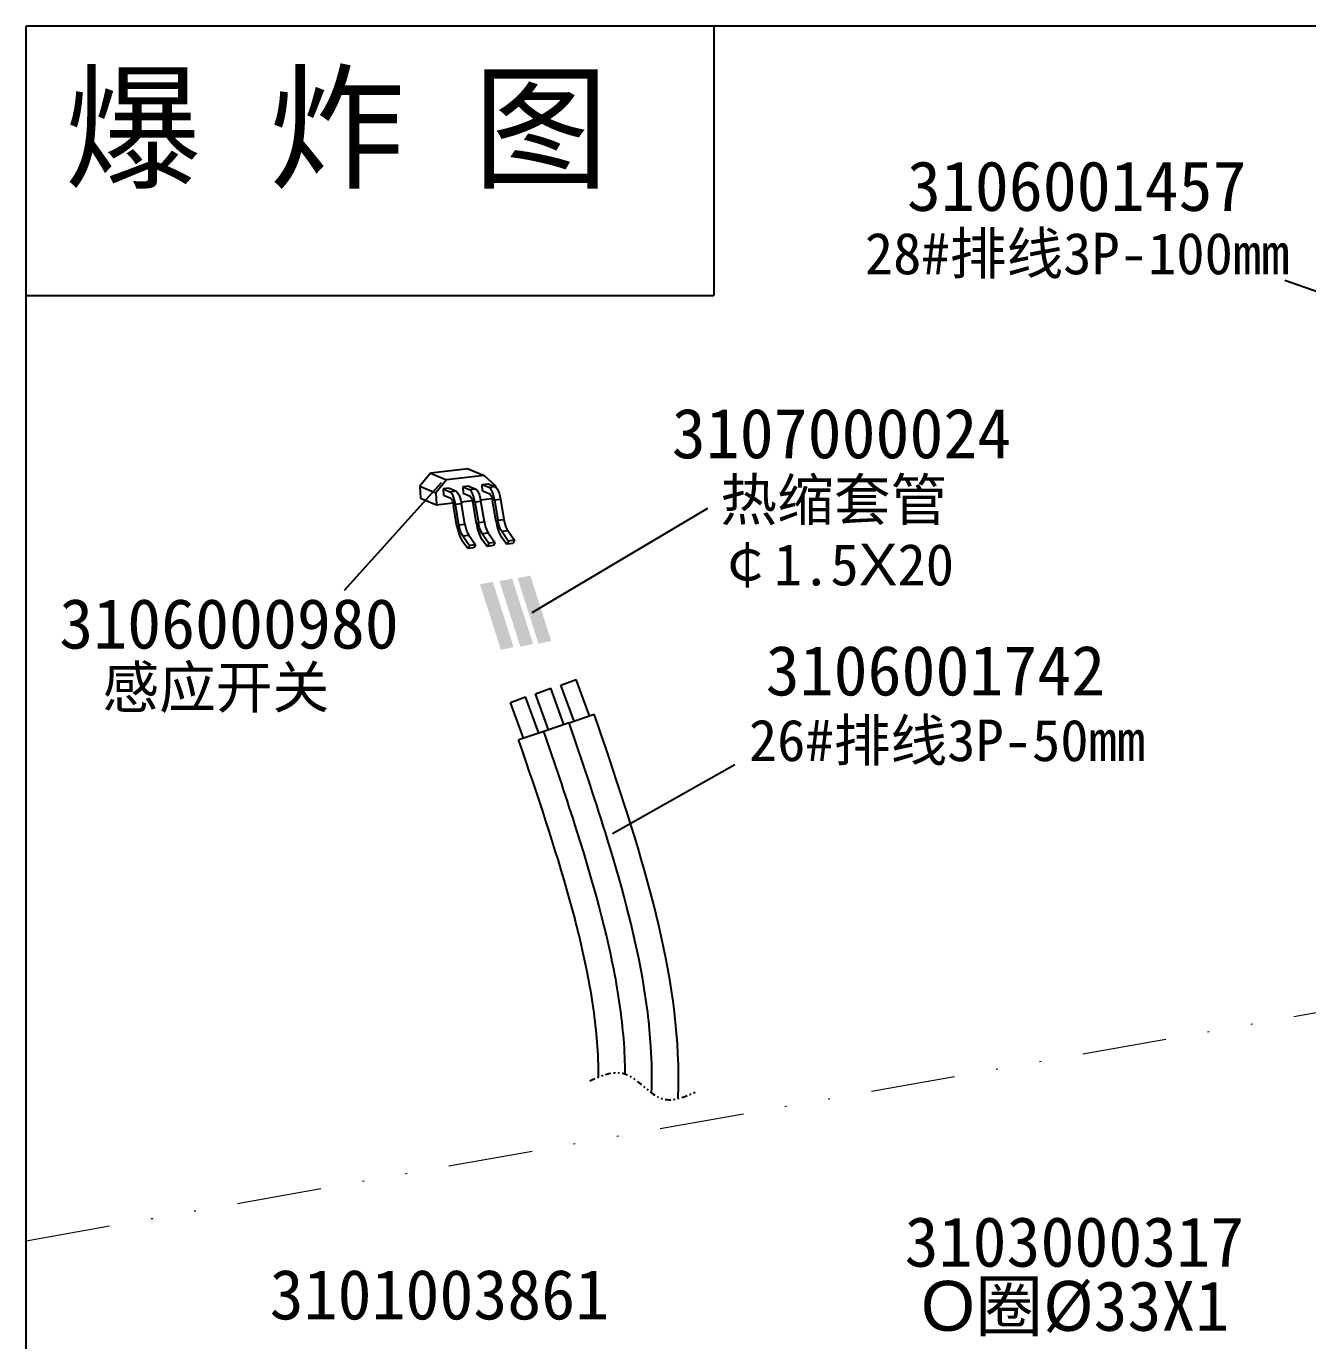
# Model space of a CAD drawing. Header units: millimetres. Extents: x 0 to 549, y 0 to 190.
# Drawn here: x 0 to 77, y 111 to 190 of the extents above; entities that cross this region are included whole.
import ezdxf

# ---------------------------------------------------------------- set-up
doc = ezdxf.new("R2010")
doc.units = ezdxf.units.MM
doc.linetypes.add('DIVIDE', pattern=[31.75, 12.7, -6.35, 0, -6.35, 0, -6.35])
doc.styles.get("Standard").update_dxf_attribs({"font": 'SimSun.ttf'})

msp = doc.modelspace()

# ---------------------------------------------------------------- hatches: boundary and pattern name
for points in [[(28.046, 156.619), (27.278, 156.472), (28.536, 152.527), (29.297, 152.695)], [(29.216, 156.811), (28.447, 156.663), (29.706, 152.718), (30.467, 152.887)], [(30.306, 156.989), (29.538, 156.842), (30.797, 152.897), (31.558, 153.065)]]:
    msp.add_hatch(color=256).paths.add_polyline_path(points)

# ---------------------------------------------------------------- linework, layer by layer
for p, q in [((0, 0), (0, 190)), ((270, 190), (0, 190)), ((41.328, 190), (41.328, 173.823)), ((85.821, 171.193), (75.66, 174.722)), ((0, 173.823), (41.328, 173.823)), ((24.952, 162.572), (19.103, 156.101)), ((30.411, 154.785), (40.985, 161.048)), ((30.62, 149.89), (31.536, 150.222)), ((32.326, 148.045), (31.536, 150.222)), ((32.148, 150.41), (33.064, 150.742)), ((32.931, 148.251), (32.148, 150.41)), ((33.854, 148.565), (33.064, 150.742)), ((29.105, 149.375), (30.021, 149.707)), ((29.888, 147.215), (29.105, 149.375)), ((30.811, 147.529), (30.021, 149.707)), ((31.403, 147.731), (30.62, 149.89)), ((31.121, 147.635), (29.606, 147.119)), ((35.241, 141.492), (42.595, 145.645))]:
    msp.add_line(p, q)
at = {"color": 7, "linetype": 'Continuous'}
for p, q in [((24.302, 163.145), (23.664, 162.359)), ((26.56, 163.402), (24.302, 163.145)), ((24.302, 163.145), (25.264, 162.746)), ((25.264, 162.746), (24.626, 161.96)), ((27.522, 163.002), (25.264, 162.746)), ((26.56, 163.402), (27.522, 163.002)), ((28.239, 162.37), (27.522, 163.002)), ((23.664, 162.359), (24.626, 161.96)), ((23.664, 162.359), (23.703, 161.65)), ((24.626, 161.96), (24.665, 161.251)), ((25.428, 162.241), (25.067, 162.2)), ((25.067, 162.2), (25.462, 162.036)), ((25.067, 162.2), (25.088, 161.822)), ((25.428, 162.241), (25.823, 162.077)), ((26.602, 162.375), (26.241, 162.334)), ((26.241, 162.334), (26.636, 162.17)), ((26.241, 162.334), (26.262, 161.956)), ((26.262, 161.956), (26.657, 161.792)), ((26.602, 162.375), (26.998, 162.211)), ((27.415, 162.467), (27.777, 162.508)), ((27.415, 162.467), (27.811, 162.303)), ((27.437, 162.089), (27.415, 162.467)), ((27.437, 162.089), (27.832, 161.925)), ((27.777, 162.508), (28.172, 162.344)), ((28.243, 162.29), (28.239, 162.37)), ((23.703, 161.65), (24.665, 161.251)), ((24.665, 161.251), (25.65, 161.363)), ((25.088, 161.822), (25.483, 161.658)), ((25.895, 159.969), (25.685, 161.208)), ((26.009, 160.047), (25.799, 161.286)), ((26.141, 161.419), (26.824, 161.496)), ((26.37, 160.088), (26.16, 161.327)), ((27.07, 160.102), (26.859, 161.342)), ((26.973, 161.42), (27.183, 160.18)), ((27.316, 161.552), (27.999, 161.63)), ((27.545, 160.221), (27.334, 161.461)), ((28.244, 160.236), (28.034, 161.475)), ((28.147, 161.553), (28.358, 160.314)), ((28.509, 161.594), (28.719, 160.355)), ((26.641, 158.804), (26.552, 158.618)), ((27.002, 158.845), (26.641, 158.804)), ((27.002, 158.845), (26.913, 158.659)), ((27.815, 158.938), (27.726, 158.751)), ((28.087, 158.793), (27.726, 158.751)), ((28.177, 158.979), (27.815, 158.938)), ((28.177, 158.979), (28.087, 158.793)), ((28.989, 159.071), (28.9, 158.885)), ((29.261, 158.926), (28.9, 158.885)), ((29.351, 159.112), (28.989, 159.071)), ((29.351, 159.112), (29.261, 158.926)), ((26.913, 158.659), (26.552, 158.618))]:
    msp.add_line(p, q, dxfattribs=at)
at = {"color": 9, "linetype": 'Continuous'}
for p, q in [((25.462, 162.036), (25.823, 162.077)), ((26.636, 162.17), (26.998, 162.211)), ((27.811, 162.303), (28.172, 162.344)), ((25.799, 161.286), (26.16, 161.327)), ((26.973, 161.42), (27.334, 161.461)), ((28.147, 161.553), (28.509, 161.594)), ((28.358, 160.314), (28.719, 160.355)), ((26.009, 160.047), (26.37, 160.088)), ((27.183, 160.18), (27.545, 160.221)), ((27.414, 159.523), (27.776, 159.564)), ((28.589, 159.656), (28.95, 159.697)), ((26.24, 159.389), (26.601, 159.43))]:
    msp.add_line(p, q, dxfattribs=at)
at = {"color": 1}
msp.add_line((32.635, 148.15), (34.15, 148.665), dxfattribs=at)
at = {"color": 2}
msp.add_line((32.635, 148.15), (31.121, 147.635), dxfattribs=at)
at = {"color": 2, "linetype": 'DIVIDE', "lineweight": 13, "ltscale": 0.4}
msp.add_line((0, 117.027), (100.664, 134.829), dxfattribs=at)
at = {"color": 7, "linetype": 'Continuous'}
for points in [[(25.799, 161.286), (25.761, 161.471), (25.712, 161.642), (25.656, 161.788), (25.594, 161.906), (25.528, 161.99), (25.462, 162.036)], [(25.823, 162.077), (25.889, 162.031), (25.955, 161.947), (26.017, 161.829), (26.074, 161.683), (26.122, 161.512), (26.16, 161.327)], [(26.973, 161.42), (26.935, 161.604), (26.887, 161.775), (26.83, 161.921), (26.768, 162.039), (26.702, 162.123), (26.636, 162.17)], [(26.998, 162.211), (27.063, 162.164), (27.129, 162.08), (27.192, 161.962), (27.248, 161.816), (27.296, 161.645), (27.334, 161.461)], [(28.147, 161.553), (28.109, 161.738), (28.061, 161.908), (28.005, 162.055), (27.942, 162.172), (27.876, 162.257), (27.811, 162.303)], [(27.832, 161.925), (27.871, 161.897), (27.911, 161.847), (27.948, 161.776), (27.982, 161.688), (28.011, 161.586), (28.034, 161.475)], [(28.172, 162.344), (28.238, 162.298), (28.304, 162.213), (28.366, 162.096), (28.422, 161.95), (28.471, 161.779), (28.509, 161.594)], [(25.483, 161.658), (25.523, 161.631), (25.562, 161.58), (25.6, 161.509), (25.633, 161.421), (25.663, 161.319), (25.685, 161.208)], [(26.657, 161.792), (26.697, 161.764), (26.737, 161.713), (26.774, 161.643), (26.808, 161.555), (26.837, 161.452), (26.859, 161.342)], [(28.719, 160.355), (28.752, 160.191), (28.793, 160.038), (28.84, 159.903), (28.894, 159.787), (28.95, 159.697)], [(25.895, 159.969), (25.941, 159.74), (25.999, 159.526), (26.066, 159.336), (26.14, 159.174), (26.219, 159.048)], [(26.24, 159.389), (26.184, 159.479), (26.131, 159.595), (26.083, 159.73), (26.042, 159.883), (26.009, 160.047)], [(26.37, 160.088), (26.403, 159.924), (26.444, 159.771), (26.492, 159.636), (26.545, 159.52), (26.601, 159.43)], [(27.07, 160.102), (27.116, 159.873), (27.173, 159.659), (27.24, 159.469), (27.314, 159.308), (27.393, 159.182)], [(27.414, 159.523), (27.358, 159.613), (27.305, 159.728), (27.257, 159.864), (27.216, 160.017), (27.183, 160.18)], [(27.545, 160.221), (27.577, 160.058), (27.619, 159.905), (27.666, 159.769), (27.719, 159.654), (27.776, 159.564)], [(27.776, 159.564), (28.177, 158.979)], [(28.244, 160.236), (28.29, 160.007), (28.348, 159.792), (28.414, 159.603), (28.489, 159.441), (28.568, 159.315)], [(28.589, 159.656), (28.532, 159.746), (28.479, 159.862), (28.432, 159.997), (28.39, 160.15), (28.358, 160.314)], [(28.589, 159.656), (28.989, 159.071)], [(28.95, 159.697), (29.351, 159.112)], [(26.552, 158.618), (26.219, 159.048)], [(26.24, 159.389), (26.641, 158.804)], [(26.601, 159.43), (27.002, 158.845)], [(27.393, 159.182), (27.726, 158.751)], [(27.414, 159.523), (27.815, 158.938)], [(28.568, 159.315), (28.9, 158.885)]]:
    msp.add_lwpolyline(points, dxfattribs=at)
at = {"color": 1}
for points, knots in [([(39.188, 125.57), (39.215, 126.248), (39.288, 133.564), (36.594, 141.483), (34.15, 148.665)], [21.719883, 21.719883, 21.719883, 21.719883, 22.830975, 33.655169, 33.655169, 33.655169, 33.655169]), ([(37.598, 125.903), (37.627, 126.829), (37.615, 127.755), (37.47, 130.05), (37.292, 131.433), (36.541, 135.66), (35.746, 138.58), (34.139, 143.729), (33.39, 145.933), (32.635, 148.15)], [21.874788, 21.874788, 21.874788, 21.874788, 23.467274, 23.467274, 25.749678, 25.749678, 30.314486, 30.314486, 33.655169, 33.655169, 33.655169, 33.655169])]:
    msp.add_open_spline(points, degree=3, knots=knots, dxfattribs=at)
msp.add_open_spline([(34.413, 126.867), (34.412, 127.556), (34.385, 128.247), (34.224, 130.277), (34.02, 131.669), (33.453, 134.543), (33.088, 136.03), (31.818, 140.606), (30.734, 143.804), (29.614, 147.094), (29.61, 147.107), (29.606, 147.119)], degree=3, knots=[22.429118, 22.429118, 22.429118, 22.429118, 23.754284, 23.754284, 26.224805, 26.224805, 28.695326, 28.695326, 33.636369, 33.636369, 33.655169, 33.655169, 33.655169, 33.655169])
at = {"color": 7}
msp.add_open_spline([(36.012, 127.045), (36.007, 127.742), (35.976, 128.443), (35.809, 130.484), (35.61, 131.854), (34.793, 136.068), (33.953, 139.019), (32.397, 143.884), (31.762, 145.751), (31.121, 147.635)], degree=3, knots=[22.535854, 22.535854, 22.535854, 22.535854, 23.798962, 23.798962, 26.137783, 26.137783, 30.815425, 30.815425, 33.655169, 33.655169, 33.655169, 33.655169], dxfattribs=at)
at = {"color": 8, "linetype": 'DIVIDE', "ltscale": 0.025816}
msp.add_spline([(33.88, 126.644), (35.872, 127.088), (38.308, 125.54), (40.3, 125.983)], degree=3, dxfattribs=at)

# ---------------------------------------------------------------- texts
for s, height, p in [('28#排线3P-100mm', 2.5, (50.417, 175.099)), ('3107000024', 3, (38.811, 164.041)), ('热缩套管', 2.5, (41.731, 160.303)), ('3106000980', 3, (1.985, 152.607)), ('3106001742', 3, (44.457, 149.791)), ('26#排线3P-50mm', 2.5, (43.443, 145.846))]:
    msp.add_text(s, height=height).set_placement(p)
at = {"color": 1}
msp.add_text('3103000317', height=3, dxfattribs=at).set_placement((52.811, 115.465))
at = {"color": 0, "insert": (2.313, 186.897), "char_height": 6, "width": 125.90222, "attachment_point": 1}
msp.add_mtext('\\pt12.0036;爆 炸 图', dxfattribs=at)
at = {"attachment_point": 1}
for s, insert, char_height, width in [('3106001457', (52.949, 181.906), 3, 24.38889), ('￠1.5{\\fArial|b0|i0|c0|p32;X}20', (41.536, 158.902), 2.5, 34.54444), ('感应开关', (4.577, 151.538), 2.5, 24.81193)]:
    msp.add_mtext(s, dxfattribs=dict(at, insert=insert, char_height=char_height, width=width))
at = {"color": 1, "char_height": 3, "width": 35.50176, "attachment_point": 1}
for s, insert in [('3101003861\\P{\\fArial|b0|i0|c0|p32;TM}3X8  6{\\fArial|b0|i0|c0|p32;PCS}', (14.634, 115.298)), ('{\\fArial|b0|i0|c0|p32;O}圈%%C33X1', (53.785, 114.614))]:
    msp.add_mtext(s, dxfattribs=dict(at, insert=insert))

doc.saveas('drawing.dxf')
